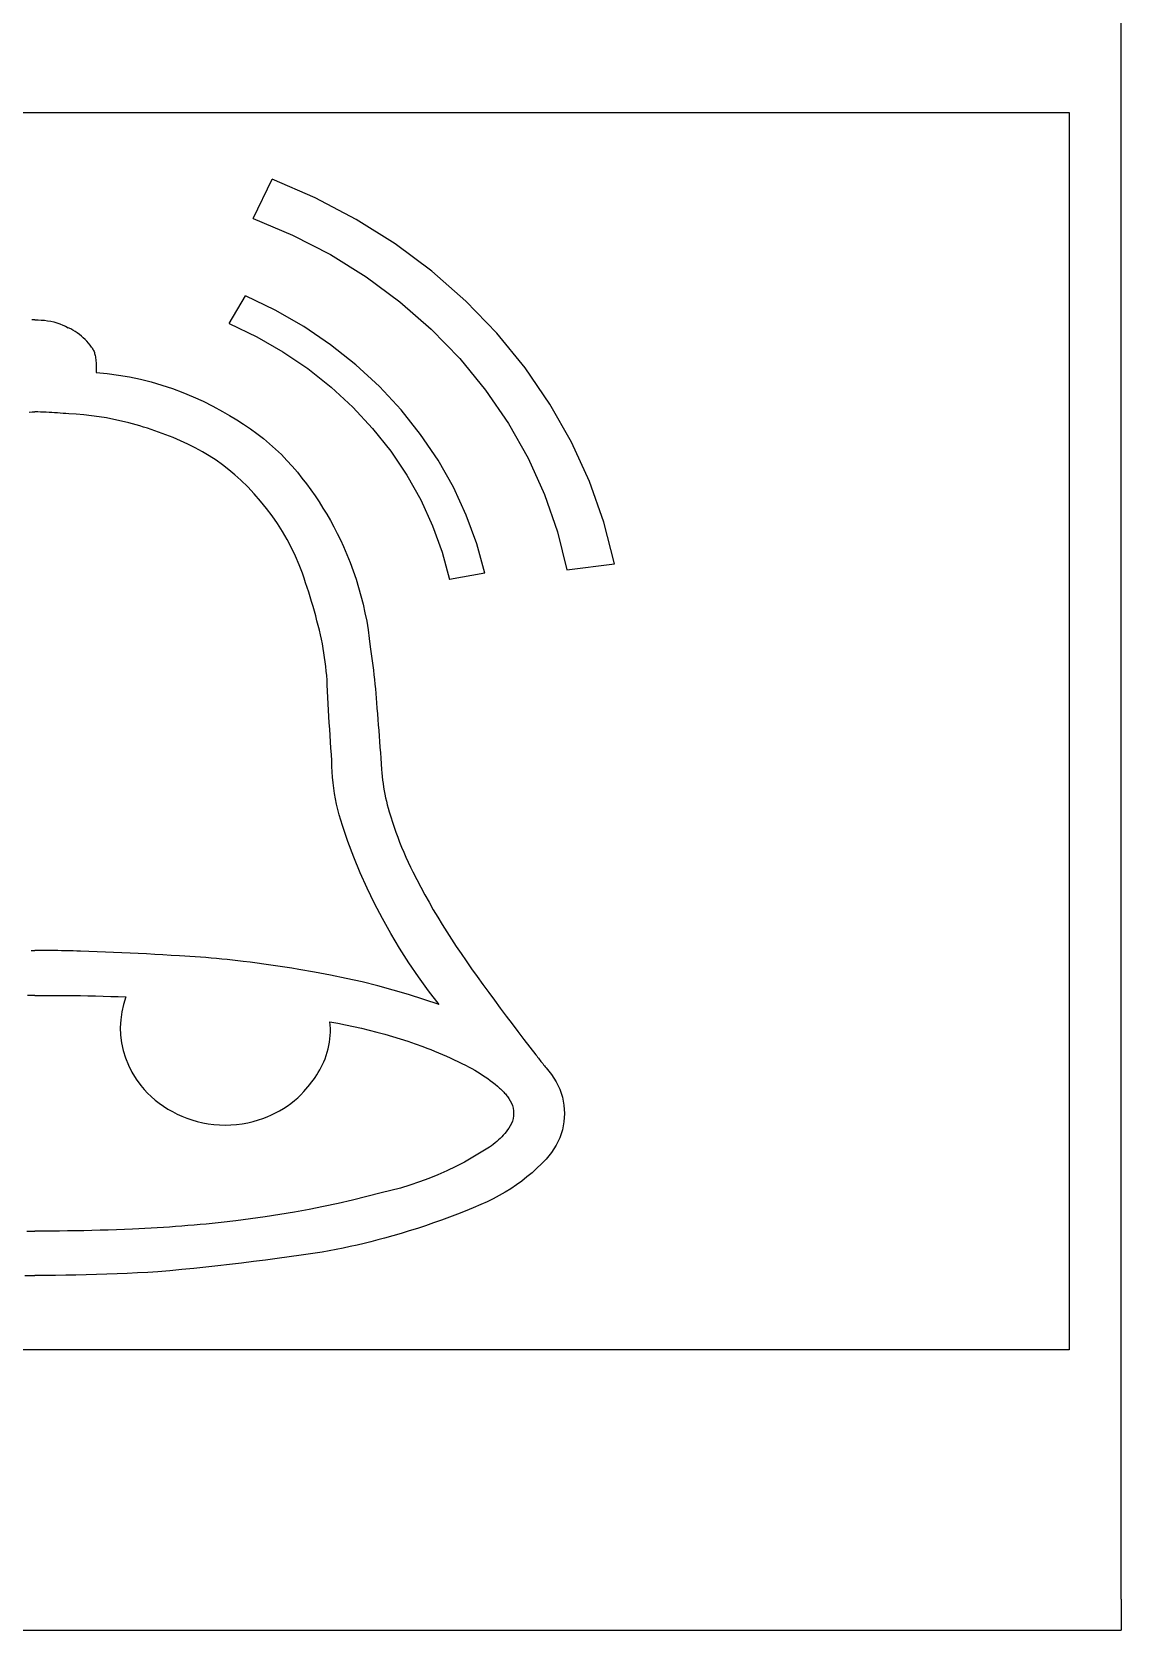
# Model space of a CAD drawing. Extents: x -193 to 229, y -92 to 157.
# Drawn here: x -156.9 to -121.2, y -16.2 to 36.1 of the extents above; entities that cross this region are included whole.
import ezdxf

# ---------------------------------------------------------------- set-up
doc = ezdxf.new("R2010")
doc.units = 0
doc.layers.get('0').update_dxf_attribs({"linetype": 'CONTINUOUS'})

msp = doc.modelspace()

# ---------------------------------------------------------------- linework, layer by layer
for p, q in [((-121.201, -15.184), (-121.201, 130.94)), ((-190.808, 33.463), (-122.899, 33.463)), ((-122.899, 33.463), (-122.899, -7.029)), ((-149.612, 29.995), (-148.986, 31.275)), ((-147.582, 30.668), (-148.986, 31.275)), ((-146.237, 29.961), (-147.582, 30.668)), ((-149.612, 29.995), (-148.32, 29.449)), ((-144.962, 29.158), (-146.237, 29.961)), ((-148.32, 29.449), (-147.083, 28.809)), ((-147.083, 28.809), (-145.909, 28.079)), ((-143.763, 28.265), (-144.962, 29.158)), ((-142.651, 27.288), (-143.763, 28.265)), ((-145.909, 28.079), (-144.807, 27.265)), ((-150.39, 26.557), (-149.856, 27.461)), ((-148.885, 26.989), (-149.856, 27.461)), ((-144.807, 27.265), (-143.783, 26.373)), ((-141.63, 26.233), (-142.651, 27.288)), ((-156.752, 26.671), (-156.856, 26.672)), ((-156.752, 26.671), (-156.648, 26.672)), ((-156.648, 26.672), (-156.544, 26.668)), ((-156.544, 26.668), (-156.44, 26.66)), ((-147.956, 26.452), (-148.885, 26.989)), ((-156.44, 26.66), (-156.337, 26.646)), ((-156.337, 26.646), (-156.235, 26.627)), ((-156.235, 26.627), (-156.135, 26.604)), ((-156.135, 26.604), (-156.035, 26.576)), ((-156.035, 26.576), (-155.938, 26.543)), ((-155.938, 26.543), (-155.843, 26.505)), ((-155.843, 26.505), (-155.75, 26.463)), ((-155.75, 26.463), (-155.66, 26.416)), ((-155.583, 26.378), (-155.66, 26.416)), ((-155.509, 26.337), (-155.583, 26.378)), ((-155.436, 26.293), (-155.509, 26.337)), ((-155.366, 26.246), (-155.436, 26.293)), ((-155.298, 26.197), (-155.366, 26.246)), ((-155.232, 26.145), (-155.298, 26.197)), ((-150.39, 26.557), (-149.494, 26.123)), ((-147.076, 25.855), (-147.956, 26.452)), ((-143.783, 26.373), (-142.846, 25.408)), ((-140.709, 25.107), (-141.63, 26.233)), ((-155.17, 26.09), (-155.232, 26.145)), ((-155.11, 26.033), (-155.17, 26.09)), ((-155.052, 25.973), (-155.11, 26.033)), ((-154.998, 25.912), (-155.052, 25.973)), ((-154.947, 25.848), (-154.998, 25.912)), ((-154.919, 25.81), (-154.947, 25.848)), ((-154.899, 25.783), (-154.919, 25.81)), ((-154.899, 25.783), (-154.88, 25.754)), ((-154.88, 25.754), (-154.863, 25.726)), ((-154.863, 25.726), (-154.847, 25.696)), ((-154.847, 25.696), (-154.833, 25.666)), ((-154.833, 25.666), (-154.819, 25.636)), ((-154.819, 25.636), (-154.808, 25.604)), ((-149.494, 26.123), (-148.637, 25.629)), ((-148.637, 25.629), (-147.824, 25.078)), ((-146.248, 25.199), (-147.076, 25.855)), ((-154.808, 25.604), (-154.798, 25.573)), ((-154.798, 25.573), (-154.789, 25.541)), ((-154.789, 25.541), (-154.782, 25.509)), ((-154.782, 25.509), (-154.773, 25.463)), ((-154.773, 25.463), (-154.766, 25.418)), ((-154.766, 25.418), (-154.76, 25.372)), ((-154.76, 25.372), (-154.754, 25.326)), ((-154.754, 25.326), (-154.75, 25.279)), ((-154.75, 25.279), (-154.747, 25.233)), ((-154.747, 25.233), (-154.745, 25.187)), ((-154.745, 25.187), (-154.744, 25.141)), ((-154.744, 25.141), (-154.744, 25.094)), ((-145.478, 24.49), (-146.248, 25.199)), ((-142.846, 25.408), (-142.001, 24.377)), ((-139.894, 23.918), (-140.709, 25.107)), ((-154.748, 25.002), (-154.751, 24.955)), ((-154.751, 24.955), (-154.385, 24.918)), ((-154.746, 25.048), (-154.748, 25.002)), ((-154.744, 25.094), (-154.746, 25.048)), ((-154.385, 24.918), (-154.021, 24.868)), ((-154.021, 24.868), (-153.66, 24.805)), ((-153.66, 24.805), (-153.302, 24.729)), ((-153.302, 24.729), (-152.947, 24.64)), ((-152.947, 24.64), (-152.597, 24.538)), ((-147.824, 25.078), (-147.061, 24.473)), ((-152.597, 24.538), (-152.251, 24.424)), ((-152.251, 24.424), (-151.911, 24.298)), ((-151.911, 24.298), (-151.577, 24.159)), ((-151.577, 24.159), (-151.249, 24.008)), ((-147.061, 24.473), (-146.351, 23.819)), ((-144.77, 23.73), (-145.478, 24.49)), ((-142.001, 24.377), (-141.254, 23.287)), ((-156.937, 23.656), (-156.844, 23.66)), ((-156.844, 23.66), (-156.752, 23.663)), ((-156.66, 23.66), (-156.752, 23.663)), ((-156.568, 23.656), (-156.66, 23.66)), ((-156.476, 23.652), (-156.568, 23.656)), ((-156.384, 23.648), (-156.476, 23.652)), ((-156.292, 23.643), (-156.384, 23.648)), ((-156.2, 23.638), (-156.292, 23.643)), ((-156.107, 23.632), (-156.2, 23.638)), ((-156.015, 23.627), (-156.107, 23.632)), ((-155.923, 23.621), (-156.015, 23.627)), ((-155.832, 23.614), (-155.923, 23.621)), ((-155.74, 23.607), (-155.832, 23.614)), ((-155.648, 23.6), (-155.74, 23.607)), ((-155.399, 23.586), (-155.648, 23.6)), ((-155.15, 23.565), (-155.399, 23.586)), ((-154.902, 23.537), (-155.15, 23.565)), ((-154.655, 23.504), (-154.902, 23.537)), ((-151.249, 24.008), (-150.929, 23.846)), ((-150.929, 23.846), (-150.616, 23.672)), ((-150.616, 23.672), (-150.379, 23.543)), ((-150.379, 23.543), (-150.147, 23.406)), ((-146.351, 23.819), (-145.699, 23.118)), ((-144.128, 22.925), (-144.77, 23.73)), ((-139.19, 22.673), (-139.894, 23.918)), ((-154.41, 23.463), (-154.655, 23.504)), ((-154.166, 23.416), (-154.41, 23.463)), ((-153.923, 23.363), (-154.166, 23.416)), ((-153.683, 23.303), (-153.923, 23.363)), ((-153.444, 23.237), (-153.683, 23.303)), ((-153.32, 23.201), (-153.444, 23.237)), ((-153.196, 23.164), (-153.32, 23.201)), ((-153.072, 23.126), (-153.196, 23.164)), ((-152.949, 23.086), (-153.072, 23.126)), ((-152.826, 23.045), (-152.949, 23.086)), ((-152.705, 23.003), (-152.826, 23.045)), ((-150.147, 23.406), (-149.921, 23.262)), ((-149.921, 23.262), (-149.7, 23.111)), ((-149.7, 23.111), (-149.485, 22.954)), ((-145.699, 23.118), (-145.108, 22.375)), ((-141.254, 23.287), (-140.61, 22.146)), ((-152.583, 22.959), (-152.705, 23.003)), ((-152.463, 22.914), (-152.583, 22.959)), ((-152.343, 22.867), (-152.463, 22.914)), ((-152.223, 22.819), (-152.343, 22.867)), ((-152.104, 22.77), (-152.223, 22.819)), ((-151.987, 22.72), (-152.104, 22.77)), ((-151.743, 22.608), (-151.987, 22.72)), ((-151.505, 22.488), (-151.743, 22.608)), ((-151.272, 22.36), (-151.505, 22.488)), ((-149.485, 22.954), (-149.275, 22.791)), ((-149.275, 22.791), (-149.073, 22.621)), ((-149.073, 22.621), (-148.877, 22.445)), ((-143.556, 22.079), (-144.128, 22.925)), ((-138.601, 21.381), (-139.19, 22.673)), ((-151.045, 22.224), (-151.272, 22.36)), ((-150.825, 22.079), (-151.045, 22.224)), ((-150.611, 21.927), (-150.825, 22.079)), ((-148.877, 22.445), (-148.687, 22.263)), ((-148.687, 22.263), (-148.505, 22.076)), ((-148.505, 22.076), (-148.329, 21.883)), ((-145.108, 22.375), (-144.582, 21.594)), ((-143.057, 21.196), (-143.556, 22.079)), ((-140.61, 22.146), (-140.074, 20.961)), ((-150.404, 21.767), (-150.611, 21.927)), ((-150.204, 21.6), (-150.404, 21.767)), ((-150.012, 21.427), (-150.204, 21.6)), ((-148.329, 21.883), (-148.162, 21.685)), ((-148.162, 21.685), (-148.011, 21.496)), ((-148.011, 21.496), (-147.864, 21.305)), ((-144.582, 21.594), (-144.123, 20.779)), ((-149.787, 21.207), (-150.012, 21.427)), ((-149.572, 20.98), (-149.787, 21.207)), ((-149.367, 20.746), (-149.572, 20.98)), ((-147.864, 21.305), (-147.722, 21.111)), ((-147.722, 21.111), (-147.585, 20.915)), ((-142.634, 20.283), (-143.057, 21.196)), ((-140.074, 20.961), (-139.65, 19.74)), ((-138.133, 20.051), (-138.601, 21.381)), ((-149.171, 20.506), (-149.367, 20.746)), ((-148.986, 20.258), (-149.171, 20.506)), ((-147.585, 20.915), (-147.452, 20.716)), ((-147.452, 20.716), (-147.324, 20.514)), ((-147.324, 20.514), (-147.2, 20.31)), ((-144.123, 20.779), (-143.736, 19.936)), ((-148.812, 20.005), (-148.986, 20.258)), ((-148.648, 19.746), (-148.812, 20.005)), ((-147.2, 20.31), (-147.082, 20.104)), ((-147.082, 20.104), (-146.968, 19.896)), ((-146.968, 19.896), (-146.859, 19.685)), ((-143.736, 19.936), (-143.421, 19.069)), ((-142.29, 19.343), (-142.634, 20.283)), ((-137.786, 18.691), (-138.133, 20.051)), ((-148.495, 19.482), (-148.648, 19.746)), ((-148.354, 19.213), (-148.495, 19.482)), ((-146.859, 19.685), (-146.755, 19.473)), ((-146.755, 19.473), (-146.656, 19.259)), ((-139.65, 19.74), (-139.34, 18.492)), ((-148.224, 18.939), (-148.354, 19.213)), ((-148.105, 18.661), (-148.224, 18.939)), ((-146.656, 19.259), (-146.542, 18.995)), ((-146.542, 18.995), (-146.435, 18.729)), ((-143.421, 19.069), (-143.18, 18.182)), ((-142.026, 18.383), (-142.29, 19.343)), ((-147.999, 18.38), (-148.105, 18.661)), ((-147.945, 18.226), (-147.999, 18.38)), ((-146.435, 18.729), (-146.335, 18.46)), ((-146.335, 18.46), (-146.243, 18.19)), ((-142.026, 18.383), (-143.18, 18.182)), ((-139.34, 18.492), (-137.786, 18.691)), ((-147.892, 18.072), (-147.945, 18.226)), ((-147.841, 17.918), (-147.892, 18.072)), ((-147.791, 17.763), (-147.841, 17.918)), ((-146.243, 18.19), (-146.158, 17.917)), ((-146.158, 17.917), (-146.081, 17.643)), ((-147.743, 17.608), (-147.791, 17.763)), ((-147.696, 17.453), (-147.743, 17.608)), ((-147.65, 17.297), (-147.696, 17.453)), ((-147.606, 17.141), (-147.65, 17.297)), ((-146.081, 17.643), (-146.011, 17.367)), ((-146.011, 17.367), (-145.949, 17.09)), ((-147.563, 16.985), (-147.606, 17.141)), ((-147.521, 16.829), (-147.563, 16.985)), ((-147.481, 16.672), (-147.521, 16.829)), ((-145.949, 17.09), (-145.894, 16.811)), ((-145.894, 16.811), (-145.847, 16.532)), ((-147.442, 16.515), (-147.481, 16.672)), ((-147.407, 16.368), (-147.442, 16.515)), ((-147.375, 16.221), (-147.407, 16.368)), ((-147.345, 16.073), (-147.375, 16.221)), ((-145.847, 16.532), (-145.808, 16.251)), ((-145.808, 16.251), (-145.776, 15.97)), ((-147.318, 15.925), (-147.345, 16.073)), ((-147.293, 15.777), (-147.318, 15.925)), ((-147.27, 15.628), (-147.293, 15.777)), ((-145.776, 15.97), (-145.754, 15.818)), ((-145.754, 15.818), (-145.732, 15.667)), ((-147.249, 15.479), (-147.27, 15.628)), ((-147.232, 15.33), (-147.249, 15.479)), ((-147.216, 15.18), (-147.232, 15.33)), ((-147.203, 15.031), (-147.216, 15.18)), ((-145.732, 15.667), (-145.712, 15.515)), ((-145.712, 15.515), (-145.692, 15.363)), ((-145.692, 15.363), (-145.674, 15.211)), ((-145.674, 15.211), (-145.656, 15.059)), ((-147.192, 14.881), (-147.203, 15.031)), ((-147.184, 14.731), (-147.192, 14.881)), ((-147.173, 14.523), (-147.184, 14.731)), ((-145.656, 15.059), (-145.639, 14.907)), ((-145.639, 14.907), (-145.624, 14.755)), ((-145.624, 14.755), (-145.609, 14.602)), ((-147.163, 14.316), (-147.173, 14.523)), ((-147.152, 14.108), (-147.163, 14.316)), ((-145.609, 14.602), (-145.596, 14.45)), ((-145.596, 14.45), (-145.583, 14.298)), ((-145.583, 14.298), (-145.571, 14.145)), ((-145.571, 14.145), (-145.557, 13.964)), ((-147.141, 13.9), (-147.152, 14.108)), ((-147.129, 13.692), (-147.141, 13.9)), ((-147.117, 13.485), (-147.129, 13.692)), ((-145.557, 13.964), (-145.542, 13.782)), ((-145.542, 13.782), (-145.527, 13.6)), ((-145.527, 13.6), (-145.513, 13.419)), ((-147.104, 13.277), (-147.117, 13.485)), ((-147.091, 13.069), (-147.104, 13.277)), ((-145.513, 13.419), (-145.499, 13.237)), ((-145.499, 13.237), (-145.485, 13.056)), ((-147.078, 12.862), (-147.091, 13.069)), ((-147.064, 12.654), (-147.078, 12.862)), ((-147.05, 12.447), (-147.064, 12.654)), ((-145.485, 13.056), (-145.471, 12.874)), ((-145.471, 12.874), (-145.458, 12.693)), ((-145.458, 12.693), (-145.444, 12.511)), ((-147.035, 12.239), (-147.05, 12.447)), ((-147.031, 12.061), (-147.035, 12.239)), ((-147.023, 11.883), (-147.031, 12.061)), ((-145.444, 12.511), (-145.431, 12.329)), ((-145.431, 12.329), (-145.418, 12.148)), ((-145.418, 12.148), (-145.406, 11.966)), ((-147.01, 11.705), (-147.023, 11.883)), ((-146.993, 11.527), (-147.01, 11.705)), ((-146.971, 11.35), (-146.993, 11.527)), ((-145.406, 11.966), (-145.396, 11.849)), ((-145.396, 11.849), (-145.385, 11.732)), ((-145.385, 11.732), (-145.372, 11.615)), ((-145.372, 11.615), (-145.356, 11.499)), ((-146.944, 11.174), (-146.971, 11.35)), ((-146.913, 10.997), (-146.944, 11.174)), ((-146.877, 10.822), (-146.913, 10.997)), ((-145.356, 11.499), (-145.338, 11.382)), ((-145.338, 11.382), (-145.319, 11.266)), ((-145.319, 11.266), (-145.297, 11.15)), ((-145.297, 11.15), (-145.273, 11.035)), ((-145.273, 11.035), (-145.247, 10.92)), ((-146.837, 10.647), (-146.877, 10.822)), ((-146.792, 10.474), (-146.837, 10.647)), ((-146.743, 10.301), (-146.792, 10.474)), ((-145.247, 10.92), (-145.219, 10.805)), ((-145.219, 10.805), (-145.189, 10.691)), ((-145.189, 10.691), (-145.157, 10.577)), ((-145.157, 10.577), (-145.106, 10.409)), ((-146.69, 10.129), (-146.743, 10.301)), ((-146.512, 9.608), (-146.69, 10.129)), ((-145.106, 10.409), (-145.053, 10.241)), ((-145.053, 10.241), (-144.997, 10.075)), ((-144.997, 10.075), (-144.939, 9.908)), ((-146.317, 9.091), (-146.512, 9.608)), ((-144.939, 9.908), (-144.878, 9.743)), ((-144.878, 9.743), (-144.815, 9.578)), ((-144.815, 9.578), (-144.749, 9.414)), ((-144.749, 9.414), (-144.68, 9.251)), ((-146.107, 8.58), (-146.317, 9.091)), ((-144.68, 9.251), (-144.609, 9.089)), ((-144.609, 9.089), (-144.536, 8.928)), ((-144.536, 8.928), (-144.46, 8.768)), ((-145.881, 8.074), (-146.107, 8.58)), ((-144.46, 8.768), (-144.381, 8.608)), ((-144.381, 8.608), (-144.254, 8.358)), ((-145.639, 7.574), (-145.881, 8.074)), ((-144.254, 8.358), (-144.123, 8.109)), ((-144.123, 8.109), (-143.989, 7.862)), ((-143.989, 7.862), (-143.852, 7.616)), ((-145.381, 7.08), (-145.639, 7.574)), ((-143.852, 7.616), (-143.712, 7.372)), ((-143.712, 7.372), (-143.569, 7.128)), ((-145.108, 6.592), (-145.381, 7.08)), ((-143.569, 7.128), (-143.422, 6.887)), ((-143.422, 6.887), (-143.272, 6.647)), ((-144.82, 6.112), (-145.108, 6.592)), ((-143.272, 6.647), (-143.119, 6.409)), ((-143.119, 6.409), (-142.963, 6.172)), ((-156.877, 6.042), (-156.752, 6.043)), ((-156.628, 6.042), (-156.752, 6.043)), ((-156.503, 6.04), (-156.628, 6.042)), ((-156.378, 6.039), (-156.503, 6.04)), ((-156.254, 6.037), (-156.378, 6.039)), ((-156.129, 6.036), (-156.254, 6.037)), ((-156.004, 6.034), (-156.129, 6.036)), ((-155.88, 6.031), (-156.004, 6.034)), ((-155.755, 6.029), (-155.88, 6.031)), ((-155.63, 6.027), (-155.755, 6.029)), ((-155.506, 6.024), (-155.63, 6.027)), ((-155.381, 6.021), (-155.506, 6.024)), ((-155.256, 6.018), (-155.381, 6.021)), ((-154.987, 6.009), (-155.256, 6.018)), ((-154.717, 5.999), (-154.987, 6.009)), ((-154.448, 5.988), (-154.717, 5.999)), ((-154.179, 5.977), (-154.448, 5.988)), ((-153.91, 5.965), (-154.179, 5.977)), ((-153.64, 5.952), (-153.91, 5.965)), ((-153.371, 5.939), (-153.64, 5.952)), ((-153.102, 5.925), (-153.371, 5.939)), ((-152.833, 5.91), (-153.102, 5.925)), ((-152.564, 5.894), (-152.833, 5.91)), ((-152.295, 5.878), (-152.564, 5.894)), ((-152.026, 5.861), (-152.295, 5.878)), ((-151.851, 5.853), (-152.026, 5.861)), ((-151.677, 5.843), (-151.851, 5.853)), ((-151.503, 5.832), (-151.677, 5.843)), ((-151.329, 5.82), (-151.503, 5.832)), ((-151.155, 5.806), (-151.329, 5.82)), ((-150.981, 5.792), (-151.155, 5.806)), ((-150.807, 5.776), (-150.981, 5.792)), ((-150.633, 5.759), (-150.807, 5.776)), ((-150.46, 5.74), (-150.633, 5.759)), ((-144.518, 5.639), (-144.82, 6.112)), ((-142.963, 6.172), (-142.804, 5.937)), ((-142.804, 5.937), (-142.642, 5.703)), ((-150.287, 5.72), (-150.46, 5.74)), ((-150.114, 5.7), (-150.287, 5.72)), ((-149.941, 5.677), (-150.114, 5.7)), ((-149.712, 5.652), (-149.941, 5.677)), ((-149.483, 5.624), (-149.712, 5.652)), ((-149.255, 5.594), (-149.483, 5.624)), ((-149.027, 5.563), (-149.255, 5.594)), ((-148.8, 5.529), (-149.027, 5.563)), ((-148.572, 5.494), (-148.8, 5.529)), ((-148.346, 5.457), (-148.572, 5.494)), ((-148.119, 5.417), (-148.346, 5.457)), ((-147.597, 5.331), (-148.119, 5.417)), ((-147.077, 5.233), (-147.597, 5.331)), ((-146.56, 5.126), (-147.077, 5.233)), ((-144.2, 5.174), (-144.518, 5.639)), ((-142.642, 5.703), (-142.458, 5.443)), ((-142.458, 5.443), (-142.273, 5.183)), ((-146.045, 5.008), (-146.56, 5.126)), ((-145.533, 4.88), (-146.045, 5.008)), ((-145.025, 4.742), (-145.533, 4.88)), ((-144.52, 4.594), (-145.025, 4.742)), ((-143.868, 4.717), (-144.2, 5.174)), ((-143.522, 4.268), (-143.868, 4.717)), ((-142.273, 5.183), (-142.087, 4.924)), ((-142.087, 4.924), (-141.899, 4.666)), ((-156.752, 4.566), (-157, 4.569)), ((-156.752, 4.566), (-156.504, 4.569)), ((-156.504, 4.569), (-156.256, 4.57)), ((-156.256, 4.57), (-156.008, 4.571)), ((-156.008, 4.571), (-155.76, 4.57)), ((-155.76, 4.57), (-155.512, 4.568)), ((-155.512, 4.568), (-155.264, 4.564)), ((-155.264, 4.564), (-155.016, 4.56)), ((-155.016, 4.56), (-154.768, 4.554)), ((-154.768, 4.554), (-154.52, 4.547)), ((-154.52, 4.547), (-154.272, 4.538)), ((-154.272, 4.538), (-154.024, 4.529)), ((-154.024, 4.529), (-153.776, 4.518)), ((-153.854, 4.274), (-153.911, 4.026)), ((-153.776, 4.518), (-153.854, 4.274)), ((-144.019, 4.436), (-144.52, 4.594)), ((-143.522, 4.268), (-144.019, 4.436)), ((-141.899, 4.666), (-141.71, 4.408)), ((-141.71, 4.408), (-141.52, 4.151)), ((-153.946, 3.775), (-153.959, 3.522)), ((-153.911, 4.026), (-153.946, 3.775)), ((-147.09, 3.593), (-147.102, 3.704)), ((-147.102, 3.704), (-146.842, 3.658)), ((-141.52, 4.151), (-141.329, 3.895)), ((-141.329, 3.895), (-141.136, 3.639)), ((-153.959, 3.522), (-153.949, 3.269)), ((-153.949, 3.269), (-153.918, 3.017)), ((-147.109, 3.037), (-147.095, 3.148)), ((-147.095, 3.148), (-147.086, 3.259)), ((-147.083, 3.482), (-147.09, 3.593)), ((-147.086, 3.259), (-147.082, 3.37)), ((-147.082, 3.37), (-147.083, 3.482)), ((-146.842, 3.658), (-146.582, 3.609)), ((-146.582, 3.609), (-146.324, 3.555)), ((-146.324, 3.555), (-146.067, 3.497)), ((-146.067, 3.497), (-145.811, 3.435)), ((-145.811, 3.435), (-145.557, 3.37)), ((-145.557, 3.37), (-145.303, 3.3)), ((-145.303, 3.3), (-145.052, 3.227)), ((-145.052, 3.227), (-144.801, 3.149)), ((-144.801, 3.149), (-144.552, 3.068)), ((-141.136, 3.639), (-140.942, 3.385)), ((-140.942, 3.385), (-140.747, 3.131)), ((-153.918, 3.017), (-153.865, 2.769)), ((-153.865, 2.769), (-153.79, 2.524)), ((-147.217, 2.603), (-147.182, 2.71)), ((-147.182, 2.71), (-147.153, 2.818)), ((-147.153, 2.818), (-147.128, 2.927)), ((-147.128, 2.927), (-147.109, 3.037)), ((-144.552, 3.068), (-144.305, 2.983)), ((-144.305, 2.983), (-144.059, 2.894)), ((-144.059, 2.894), (-143.929, 2.845)), ((-143.929, 2.845), (-143.799, 2.794)), ((-143.799, 2.794), (-143.669, 2.742)), ((-143.669, 2.742), (-143.541, 2.689)), ((-143.541, 2.689), (-143.413, 2.635)), ((-143.413, 2.635), (-143.286, 2.58)), ((-140.747, 3.131), (-140.551, 2.877)), ((-140.551, 2.877), (-140.354, 2.625)), ((-140.354, 2.625), (-140.327, 2.589)), ((-153.79, 2.524), (-153.695, 2.286)), ((-153.695, 2.286), (-153.578, 2.055)), ((-147.48, 2.051), (-147.432, 2.135)), ((-147.432, 2.135), (-147.386, 2.22)), ((-147.386, 2.22), (-147.342, 2.306)), ((-147.342, 2.306), (-147.301, 2.393)), ((-147.301, 2.393), (-147.257, 2.497)), ((-147.257, 2.497), (-147.217, 2.603)), ((-143.286, 2.58), (-143.159, 2.523)), ((-143.159, 2.523), (-143.033, 2.465)), ((-143.033, 2.465), (-142.908, 2.405)), ((-142.908, 2.405), (-142.784, 2.345)), ((-142.784, 2.345), (-142.66, 2.283)), ((-142.66, 2.283), (-142.537, 2.22)), ((-142.537, 2.22), (-142.447, 2.172)), ((-142.447, 2.172), (-142.358, 2.122)), ((-142.358, 2.122), (-142.27, 2.071)), ((-140.327, 2.589), (-140.3, 2.552)), ((-140.3, 2.552), (-140.272, 2.516)), ((-140.272, 2.516), (-140.245, 2.48)), ((-140.245, 2.48), (-140.217, 2.444)), ((-140.217, 2.444), (-140.189, 2.409)), ((-140.189, 2.409), (-140.161, 2.373)), ((-140.161, 2.373), (-140.133, 2.337)), ((-140.133, 2.337), (-140.105, 2.302)), ((-140.105, 2.302), (-140.076, 2.266)), ((-140.076, 2.266), (-140.047, 2.231)), ((-140.047, 2.231), (-140.019, 2.196)), ((-140.019, 2.196), (-139.84, 1.979)), ((-153.578, 2.055), (-153.442, 1.833)), ((-153.442, 1.833), (-153.288, 1.621)), ((-153.288, 1.621), (-153.181, 1.495)), ((-147.881, 1.498), (-147.817, 1.573)), ((-147.817, 1.573), (-147.755, 1.65)), ((-147.755, 1.65), (-147.696, 1.727)), ((-147.696, 1.727), (-147.638, 1.807)), ((-147.638, 1.807), (-147.583, 1.887)), ((-147.583, 1.887), (-147.53, 1.969)), ((-147.53, 1.969), (-147.48, 2.051)), ((-142.27, 2.071), (-142.183, 2.018)), ((-142.183, 2.018), (-142.098, 1.963)), ((-142.098, 1.963), (-142.014, 1.906)), ((-142.014, 1.906), (-141.931, 1.848)), ((-141.931, 1.848), (-141.85, 1.789)), ((-141.85, 1.789), (-141.771, 1.727)), ((-141.771, 1.727), (-141.692, 1.665)), ((-141.692, 1.665), (-141.616, 1.6)), ((-141.616, 1.6), (-141.541, 1.535)), ((-139.84, 1.979), (-139.691, 1.745)), ((-139.691, 1.745), (-139.573, 1.498)), ((-153.181, 1.495), (-153.068, 1.373)), ((-153.068, 1.373), (-152.947, 1.257)), ((-152.947, 1.257), (-152.821, 1.146)), ((-152.821, 1.146), (-152.688, 1.041)), ((-148.376, 1.036), (-148.261, 1.126)), ((-148.261, 1.126), (-148.152, 1.221)), ((-148.152, 1.221), (-148.047, 1.321)), ((-148.047, 1.321), (-147.947, 1.425)), ((-147.947, 1.425), (-147.881, 1.498)), ((-141.541, 1.535), (-141.512, 1.509)), ((-141.512, 1.509), (-141.485, 1.483)), ((-141.485, 1.483), (-141.457, 1.456)), ((-141.457, 1.456), (-141.431, 1.429)), ((-141.431, 1.429), (-141.405, 1.401)), ((-141.405, 1.401), (-141.379, 1.373)), ((-141.379, 1.373), (-141.355, 1.344)), ((-141.355, 1.344), (-141.33, 1.315)), ((-141.33, 1.315), (-141.307, 1.285)), ((-141.307, 1.285), (-141.284, 1.256)), ((-141.284, 1.256), (-141.262, 1.225)), ((-141.262, 1.225), (-141.24, 1.195)), ((-141.24, 1.195), (-141.194, 1.12)), ((-141.194, 1.12), (-141.156, 1.042)), ((-139.573, 1.498), (-139.488, 1.24)), ((-139.488, 1.24), (-139.436, 0.974)), ((-152.688, 1.041), (-152.549, 0.942)), ((-152.549, 0.942), (-152.405, 0.85)), ((-152.405, 0.85), (-152.255, 0.765)), ((-152.255, 0.765), (-152.102, 0.686)), ((-152.102, 0.686), (-151.943, 0.615)), ((-151.943, 0.615), (-151.781, 0.551)), ((-151.781, 0.551), (-151.616, 0.495)), ((-149.432, 0.495), (-149.289, 0.543)), ((-149.289, 0.543), (-149.149, 0.597)), ((-149.149, 0.597), (-149.011, 0.657)), ((-149.011, 0.657), (-148.877, 0.722)), ((-148.877, 0.722), (-148.746, 0.793)), ((-148.746, 0.793), (-148.618, 0.869)), ((-148.618, 0.869), (-148.495, 0.95)), ((-148.495, 0.95), (-148.376, 1.036)), ((-141.156, 1.042), (-141.125, 0.962)), ((-141.125, 0.962), (-141.104, 0.879)), ((-141.104, 0.541), (-141.125, 0.458)), ((-141.104, 0.879), (-141.091, 0.795)), ((-141.091, 0.625), (-141.104, 0.541)), ((-141.091, 0.795), (-141.086, 0.71)), ((-141.086, 0.71), (-141.091, 0.625)), ((-139.436, 0.974), (-139.419, 0.706)), ((-139.419, 0.706), (-139.436, 0.437)), ((-151.616, 0.495), (-151.439, 0.444)), ((-151.439, 0.444), (-151.26, 0.402)), ((-151.26, 0.402), (-151.078, 0.37)), ((-151.078, 0.37), (-150.894, 0.346)), ((-150.894, 0.346), (-150.709, 0.332)), ((-150.709, 0.332), (-150.524, 0.328)), ((-150.524, 0.328), (-150.339, 0.332)), ((-150.339, 0.332), (-150.154, 0.346)), ((-150.154, 0.346), (-149.97, 0.37)), ((-149.97, 0.37), (-149.788, 0.402)), ((-149.788, 0.402), (-149.609, 0.444)), ((-149.609, 0.444), (-149.432, 0.495)), ((-141.373, 0.051), (-141.422, -0.004)), ((-141.327, 0.108), (-141.373, 0.051)), ((-141.282, 0.166), (-141.327, 0.108)), ((-141.24, 0.225), (-141.282, 0.166)), ((-141.194, 0.299), (-141.24, 0.225)), ((-141.156, 0.377), (-141.194, 0.299)), ((-141.125, 0.458), (-141.156, 0.377)), ((-139.488, 0.172), (-139.573, -0.086)), ((-139.436, 0.437), (-139.488, 0.172)), ((-141.874, -0.393), (-142.141, -0.564)), ((-141.811, -0.35), (-141.874, -0.393)), ((-141.751, -0.305), (-141.811, -0.35)), ((-141.691, -0.259), (-141.751, -0.305)), ((-141.634, -0.211), (-141.691, -0.259)), ((-141.578, -0.162), (-141.634, -0.211)), ((-141.524, -0.111), (-141.578, -0.162)), ((-141.472, -0.058), (-141.524, -0.111)), ((-141.422, -0.004), (-141.472, -0.058)), ((-139.691, -0.334), (-139.84, -0.568)), ((-139.573, -0.086), (-139.691, -0.334)), ((-142.979, -1.031), (-143.27, -1.17)), ((-142.694, -0.883), (-142.979, -1.031)), ((-142.415, -0.728), (-142.694, -0.883)), ((-142.141, -0.564), (-142.415, -0.728)), ((-140.167, -0.939), (-140.321, -1.088)), ((-140.019, -0.785), (-140.167, -0.939)), ((-139.84, -0.568), (-140.019, -0.785)), ((-144.168, -1.535), (-144.476, -1.638)), ((-143.864, -1.422), (-144.168, -1.535)), ((-143.565, -1.3), (-143.864, -1.422)), ((-143.27, -1.17), (-143.565, -1.3)), ((-140.818, -1.506), (-140.995, -1.634)), ((-140.647, -1.372), (-140.818, -1.506)), ((-140.481, -1.233), (-140.647, -1.372)), ((-140.321, -1.088), (-140.481, -1.233)), ((-145.889, -2.015), (-146.359, -2.129)), ((-145.421, -1.895), (-145.889, -2.015)), ((-145.103, -1.819), (-145.421, -1.895)), ((-144.788, -1.733), (-145.103, -1.819)), ((-144.476, -1.638), (-144.788, -1.733)), ((-141.75, -2.086), (-141.949, -2.184)), ((-141.554, -1.982), (-141.75, -2.086)), ((-141.363, -1.872), (-141.554, -1.982)), ((-141.177, -1.756), (-141.363, -1.872)), ((-140.995, -1.634), (-141.177, -1.756)), ((-148.735, -2.601), (-149.215, -2.676)), ((-148.257, -2.52), (-148.735, -2.601)), ((-147.78, -2.432), (-148.257, -2.52)), ((-147.304, -2.337), (-147.78, -2.432)), ((-146.831, -2.236), (-147.304, -2.337)), ((-146.359, -2.129), (-146.831, -2.236)), ((-142.923, -2.588), (-143.182, -2.687)), ((-142.665, -2.487), (-142.923, -2.588)), ((-142.408, -2.382), (-142.665, -2.487)), ((-142.153, -2.275), (-142.408, -2.382)), ((-141.949, -2.184), (-142.153, -2.275)), ((-155.419, -3.135), (-155.686, -3.139)), ((-155.152, -3.13), (-155.419, -3.135)), ((-154.886, -3.124), (-155.152, -3.13)), ((-154.619, -3.117), (-154.886, -3.124)), ((-154.353, -3.109), (-154.619, -3.117)), ((-154.086, -3.1), (-154.353, -3.109)), ((-153.82, -3.089), (-154.086, -3.1)), ((-153.554, -3.078), (-153.82, -3.089)), ((-153.353, -3.069), (-153.554, -3.078)), ((-153.151, -3.059), (-153.353, -3.069)), ((-152.95, -3.048), (-153.151, -3.059)), ((-152.749, -3.036), (-152.95, -3.048)), ((-152.549, -3.023), (-152.749, -3.036)), ((-152.348, -3.01), (-152.549, -3.023)), ((-152.147, -2.995), (-152.348, -3.01)), ((-151.946, -2.98), (-152.147, -2.995)), ((-151.746, -2.964), (-151.946, -2.98)), ((-151.545, -2.947), (-151.746, -2.964)), ((-151.345, -2.93), (-151.545, -2.947)), ((-151.144, -2.911), (-151.345, -2.93)), ((-150.66, -2.862), (-151.144, -2.911)), ((-150.177, -2.807), (-150.66, -2.862)), ((-149.696, -2.745), (-150.177, -2.807)), ((-149.215, -2.676), (-149.696, -2.745)), ((-144.234, -3.054), (-144.5, -3.138)), ((-143.969, -2.966), (-144.234, -3.054)), ((-143.706, -2.876), (-143.969, -2.966)), ((-143.443, -2.783), (-143.706, -2.876)), ((-143.182, -2.687), (-143.443, -2.783)), ((-157.019, -3.143), (-156.752, -3.143)), ((-156.486, -3.143), (-156.752, -3.143)), ((-156.219, -3.143), (-156.486, -3.143)), ((-155.952, -3.141), (-156.219, -3.143)), ((-155.686, -3.139), (-155.952, -3.141)), ((-146.434, -3.649), (-146.662, -3.697)), ((-146.207, -3.599), (-146.434, -3.649)), ((-145.98, -3.546), (-146.207, -3.599)), ((-145.754, -3.49), (-145.98, -3.546)), ((-145.529, -3.433), (-145.754, -3.49)), ((-145.305, -3.373), (-145.529, -3.433)), ((-145.035, -3.297), (-145.305, -3.373)), ((-144.767, -3.219), (-145.035, -3.297)), ((-144.5, -3.138), (-144.767, -3.219)), ((-149.598, -4.142), (-149.988, -4.189)), ((-149.209, -4.093), (-149.598, -4.142)), ((-148.819, -4.042), (-149.209, -4.093)), ((-148.43, -3.99), (-148.819, -4.042)), ((-148.041, -3.936), (-148.43, -3.99)), ((-147.81, -3.902), (-148.041, -3.936)), ((-147.579, -3.866), (-147.81, -3.902)), ((-147.349, -3.828), (-147.579, -3.866)), ((-147.119, -3.787), (-147.349, -3.828)), ((-146.89, -3.743), (-147.119, -3.787)), ((-146.662, -3.697), (-146.89, -3.743)), ((-157.088, -4.594), (-156.752, -4.595)), ((-156.416, -4.594), (-156.752, -4.595)), ((-156.08, -4.591), (-156.416, -4.594)), ((-155.745, -4.587), (-156.08, -4.591)), ((-155.409, -4.581), (-155.745, -4.587)), ((-155.073, -4.573), (-155.409, -4.581)), ((-154.737, -4.564), (-155.073, -4.573)), ((-154.402, -4.553), (-154.737, -4.564)), ((-154.066, -4.54), (-154.402, -4.553)), ((-153.73, -4.526), (-154.066, -4.54)), ((-153.395, -4.511), (-153.73, -4.526)), ((-153.06, -4.493), (-153.395, -4.511)), ((-152.725, -4.474), (-153.06, -4.493)), ((-152.333, -4.438), (-152.725, -4.474)), ((-151.942, -4.401), (-152.333, -4.438)), ((-151.551, -4.362), (-151.942, -4.401)), ((-151.16, -4.321), (-151.551, -4.362)), ((-150.769, -4.279), (-151.16, -4.321)), ((-150.379, -4.235), (-150.769, -4.279)), ((-149.988, -4.189), (-150.379, -4.235)), ((-122.899, -7.029), (-190.808, -7.029)), ((-121.201, -15.184), (-121.201, -16.197)), ((-192.506, -16.197), (-121.201, -16.197))]:
    msp.add_line(p, q)

doc.saveas('drawing.dxf')
